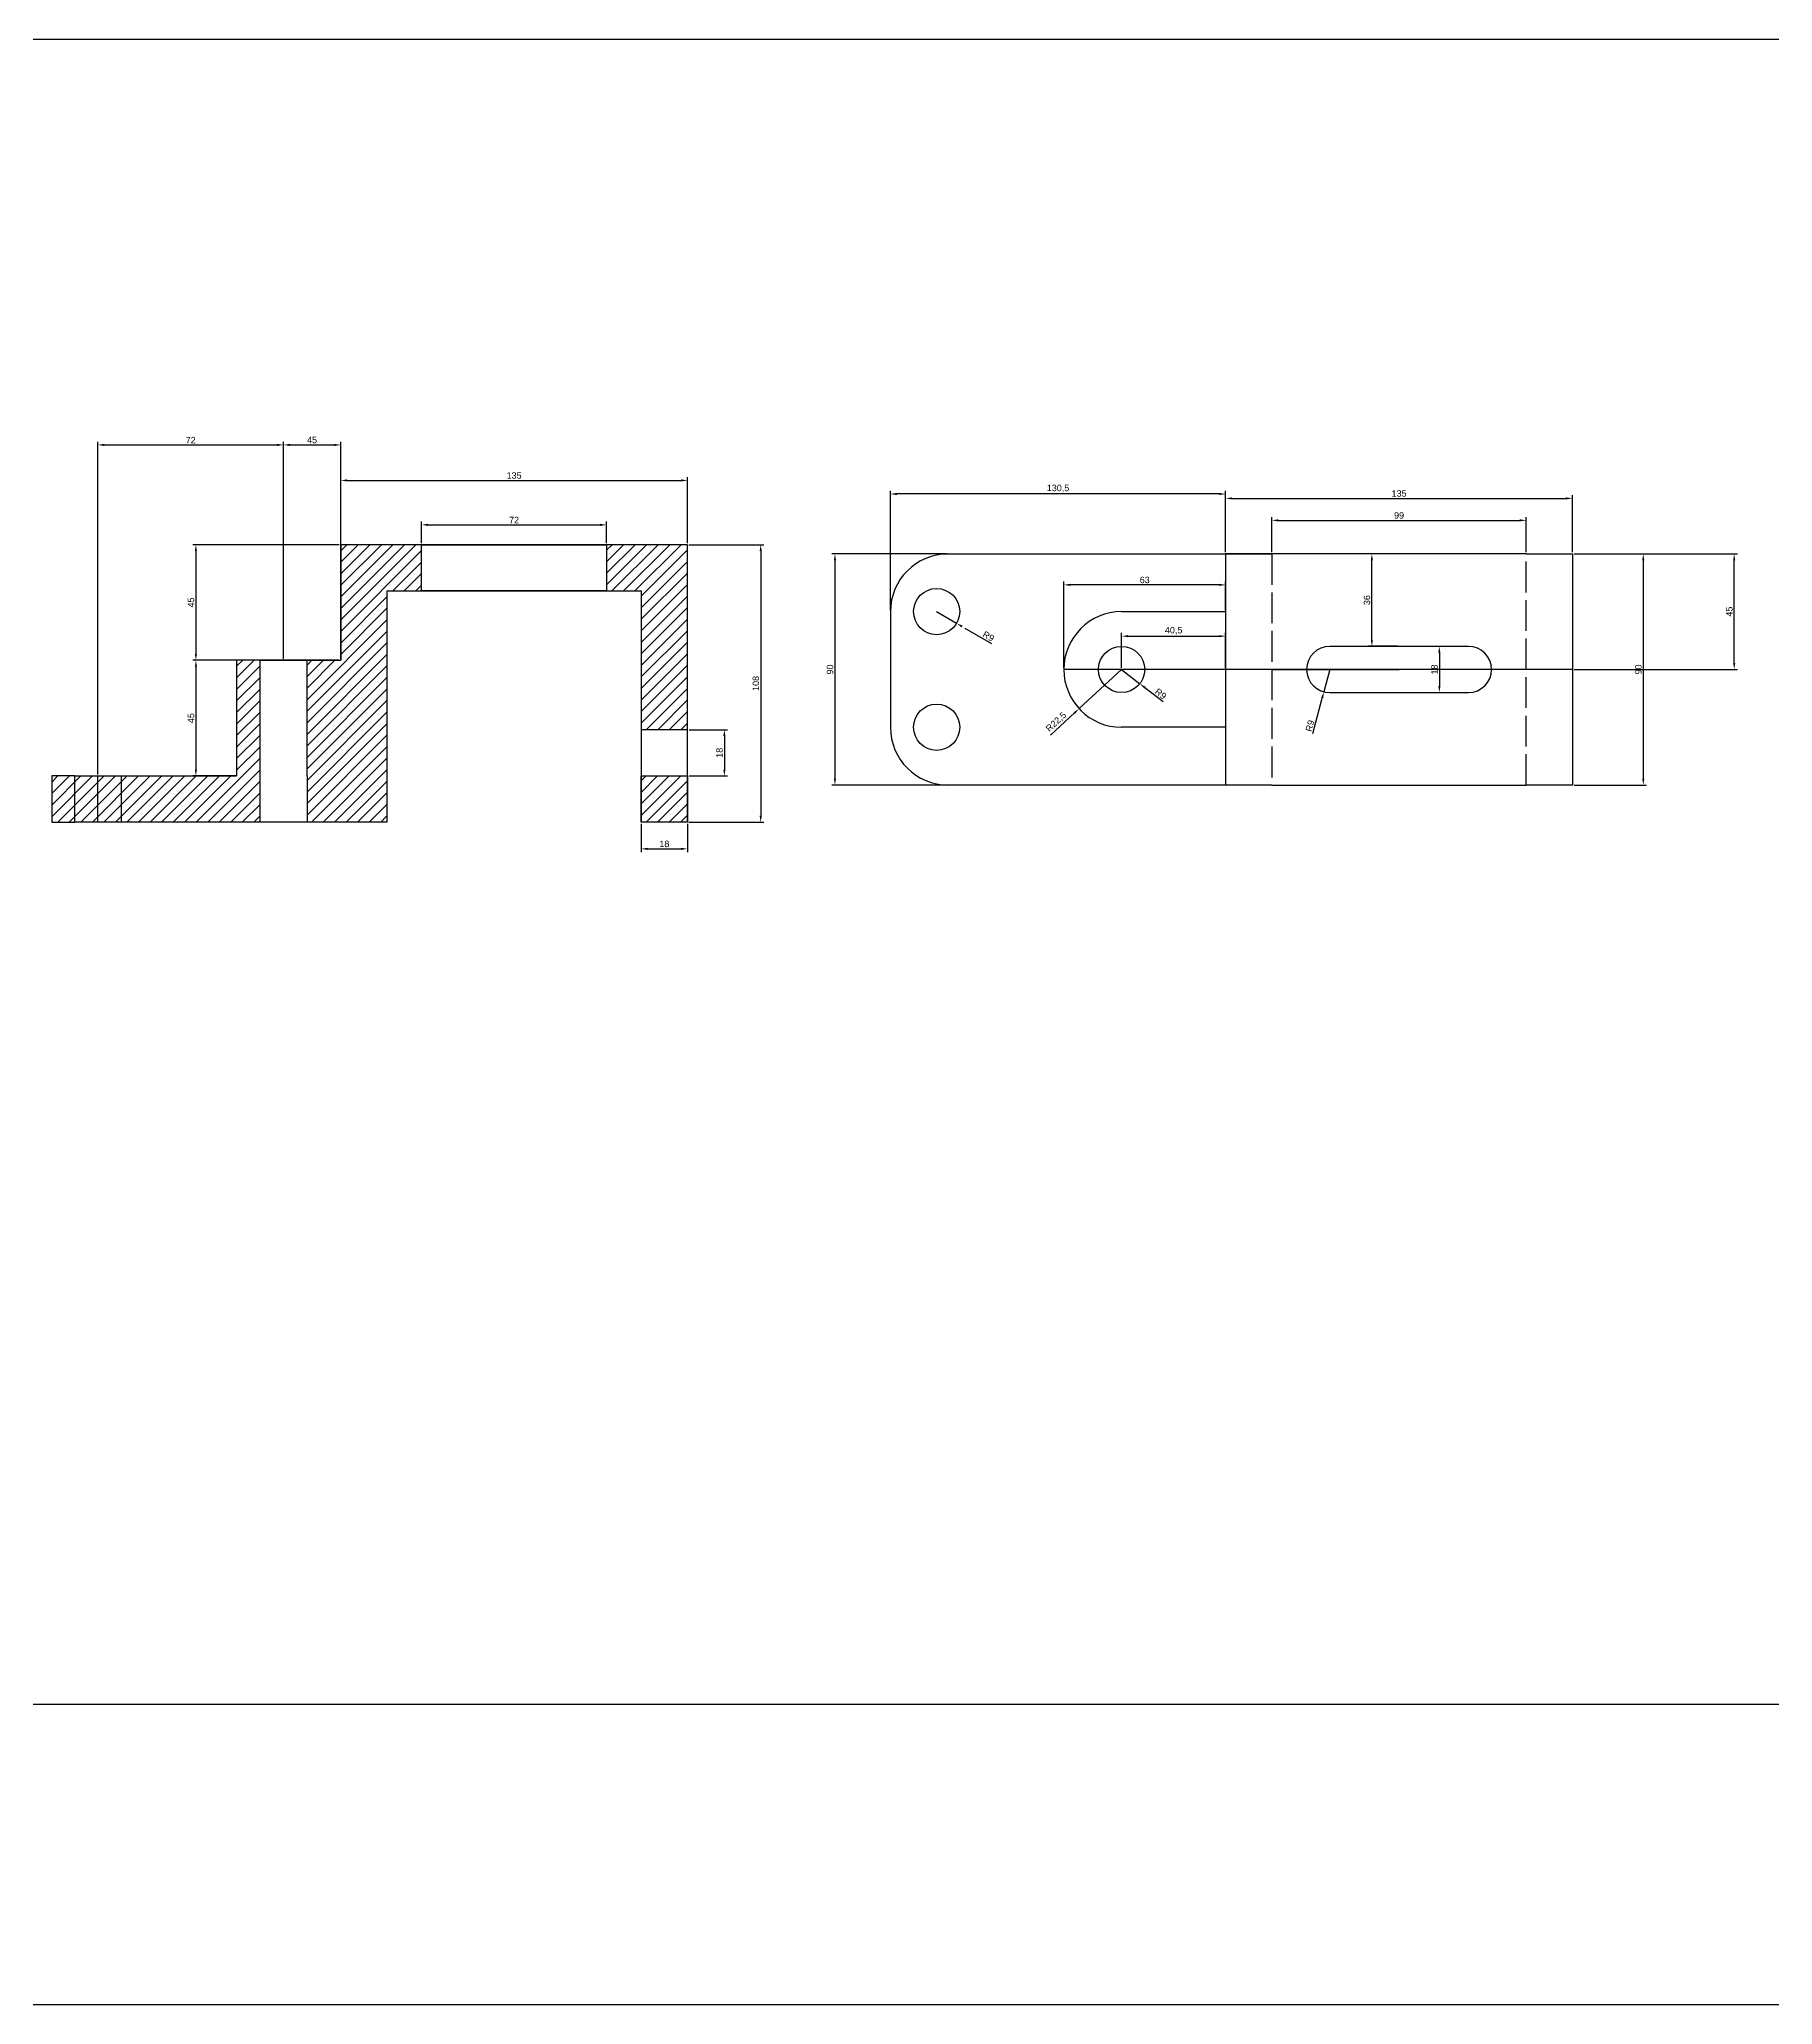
# Model space of a CAD drawing. Header units: millimetres. Extents: x 3767 to 9480, y 1414 to 2179.
# Drawn here: x 6577 to 7252, y 1414 to 2179 of the extents above; entities that cross this region are included whole.
import ezdxf

# ---------------------------------------------------------------- set-up
doc = ezdxf.new("R2010")
doc.units = ezdxf.units.MM
doc.linetypes.add('ACAD_ISO02W100', pattern=[15, 12, -3])
doc.layers.add('COTAS', color=80, linetype='Continuous')
doc.styles.get("Standard").update_dxf_attribs({"font": 'arial.ttf'})
doc.dimstyles.new('ISO-25', dxfattribs={"dimtxt": 2.5, "dimasz": 2.5, "dimexe": 1.25, "dimexo": 0.625, "dimtad": 1, "dimtxsty": 'Standard', "dimcen": 2.5, "dimadec": 0, "dimazin": 0, "dimtfac": 1, "dimtmove": 0, "dimatfit": 3, "dimfxl": 1, "dimarcsym": 0})

# ---------------------------------------------------------------- blocks, each defined once
blk = doc.blocks.new('*D78')
at = {"layer": 'COTAS', "color": 0, "lineweight": -2, "transparency": 16777216}
for p, q in [((6726.24, 1983.08), (6726.24, 1991.43)), ((6728.74, 1990.18), (6795.74, 1990.18)), ((6798.24, 1983.08), (6798.24, 1991.43))]:
    blk.add_line(p, q, dxfattribs=at)
at = {"layer": 'COTAS', "color": 0, "transparency": 16777216}
for points in [[(6728.74, 1990.59), (6728.74, 1989.76), (6726.24, 1990.18)], [(6795.74, 1990.59), (6795.74, 1989.76), (6798.24, 1990.18)]]:
    blk.add_solid(points, dxfattribs=at)
at = {"layer": 'Defpoints', "color": 0, "transparency": 16777216}
for p in [(6798.24, 1990.18), (6726.24, 1982.46), (6798.24, 1982.46)]:
    blk.add_point(p, dxfattribs=at)
at = {"layer": 'COTAS', "color": 0, "transparency": 16777216, "insert": (6762.24, 1992.06), "char_height": 2.5, "attachment_point": 5}
blk.add_mtext('72', dxfattribs=at)
blk = doc.blocks.new('*D79')
at = {"layer": 'COTAS', "color": 0, "lineweight": -2, "transparency": 16777216}
for p, q in [((6694.74, 1983.08), (6694.74, 2008.72)), ((6697.24, 2007.47), (6827.24, 2007.47)), ((6829.74, 1983.08), (6829.74, 2008.72))]:
    blk.add_line(p, q, dxfattribs=at)
at = {"layer": 'COTAS', "color": 0, "transparency": 16777216}
for points in [[(6697.24, 2007.89), (6697.24, 2007.06), (6694.74, 2007.47)], [(6827.24, 2007.89), (6827.24, 2007.06), (6829.74, 2007.47)]]:
    blk.add_solid(points, dxfattribs=at)
at = {"layer": 'Defpoints', "color": 0, "transparency": 16777216}
for p in [(6829.74, 2007.47), (6694.74, 1982.46), (6829.74, 1982.46)]:
    blk.add_point(p, dxfattribs=at)
at = {"layer": 'COTAS', "color": 0, "transparency": 16777216, "insert": (6762.24, 2009.38), "char_height": 2.5, "attachment_point": 5}
blk.add_mtext('135', dxfattribs=at)
blk = doc.blocks.new('*D80')
at = {"layer": 'COTAS', "color": 0, "lineweight": -2, "transparency": 16777216}
for p, q in [((6830.37, 1910.46), (6845.35, 1910.46)), ((6844.1, 1907.96), (6844.1, 1894.96)), ((6830.37, 1892.46), (6845.35, 1892.46))]:
    blk.add_line(p, q, dxfattribs=at)
at = {"layer": 'COTAS', "color": 0, "transparency": 16777216}
for points in [[(6843.68, 1907.96), (6844.52, 1907.96), (6844.1, 1910.46)], [(6843.68, 1894.96), (6844.52, 1894.96), (6844.1, 1892.46)]]:
    blk.add_solid(points, dxfattribs=at)
at = {"layer": 'Defpoints', "color": 0, "transparency": 16777216}
for p in [(6829.74, 1910.46), (6829.74, 1892.46), (6844.1, 1892.46)]:
    blk.add_point(p, dxfattribs=at)
at = {"layer": 'COTAS', "color": 0, "transparency": 16777216, "insert": (6842.2, 1901.46), "char_height": 2.5, "attachment_point": 5, "rotation": 90}
blk.add_mtext('18', dxfattribs=at)
blk = doc.blocks.new('*D81')
at = {"layer": 'COTAS', "color": 0, "lineweight": -2, "transparency": 16777216}
for p, q in [((6811.74, 1873.83), (6811.74, 1862.83)), ((6829.74, 1873.83), (6829.74, 1862.83)), ((6814.24, 1864.08), (6827.24, 1864.08))]:
    blk.add_line(p, q, dxfattribs=at)
at = {"layer": 'COTAS', "color": 0, "transparency": 16777216}
for points in [[(6814.24, 1864.5), (6814.24, 1863.66), (6811.74, 1864.08)], [(6827.24, 1864.5), (6827.24, 1863.66), (6829.74, 1864.08)]]:
    blk.add_solid(points, dxfattribs=at)
at = {"layer": 'Defpoints', "color": 0, "transparency": 16777216}
for p in [(6811.74, 1874.46), (6829.74, 1874.46), (6829.74, 1864.08)]:
    blk.add_point(p, dxfattribs=at)
at = {"layer": 'COTAS', "color": 0, "transparency": 16777216, "insert": (6820.74, 1865.98), "char_height": 2.5, "attachment_point": 5}
blk.add_mtext('18', dxfattribs=at)
blk = doc.blocks.new('*D82')
at = {"layer": 'COTAS', "color": 0, "lineweight": -2, "transparency": 16777216}
for p, q in [((6830.23, 1982.46), (6859.5, 1982.46)), ((6858.25, 1979.96), (6858.25, 1876.96)), ((6830.23, 1874.46), (6859.5, 1874.46))]:
    blk.add_line(p, q, dxfattribs=at)
at = {"layer": 'COTAS', "color": 0, "transparency": 16777216}
for points in [[(6857.83, 1979.96), (6858.67, 1979.96), (6858.25, 1982.46)], [(6857.83, 1876.96), (6858.67, 1876.96), (6858.25, 1874.46)]]:
    blk.add_solid(points, dxfattribs=at)
at = {"layer": 'Defpoints', "color": 0, "transparency": 16777216}
for p in [(6829.61, 1982.46), (6829.61, 1874.46), (6858.25, 1874.46)]:
    blk.add_point(p, dxfattribs=at)
at = {"layer": 'COTAS', "color": 0, "transparency": 16777216, "insert": (6856.35, 1928.46), "char_height": 2.5, "attachment_point": 5, "rotation": 90}
blk.add_mtext('108', dxfattribs=at)
blk = doc.blocks.new('*D83')
at = {"color": 0, "lineweight": -2, "transparency": 16777216}
for p, q in [((6672.45, 1938.08), (6672.45, 2022.54)), ((6674.95, 2021.29), (6692.24, 2021.29)), ((6694.74, 1938.08), (6694.74, 2022.54))]:
    blk.add_line(p, q, dxfattribs=at)
at = {"color": 0, "transparency": 16777216}
for points in [[(6674.95, 2021.7), (6674.95, 2020.87), (6672.45, 2021.29)], [(6692.24, 2021.7), (6692.24, 2020.87), (6694.74, 2021.29)]]:
    blk.add_solid(points, dxfattribs=at)
at = {"layer": 'Defpoints', "color": 0, "transparency": 16777216}
for p in [(6694.74, 2021.29), (6672.45, 1937.46), (6694.74, 1937.46)]:
    blk.add_point(p, dxfattribs=at)
at = {"color": 0, "transparency": 16777216, "insert": (6683.6, 2023.18), "char_height": 2.5, "attachment_point": 5}
blk.add_mtext('45', dxfattribs=at)
blk = doc.blocks.new('*D84')
at = {"layer": 'COTAS', "color": 0, "lineweight": -2, "transparency": 16777216}
for p, q in [((6600.24, 1893.08), (6600.24, 2022.54)), ((6602.74, 2021.29), (6669.95, 2021.29)), ((6672.45, 1938.08), (6672.45, 2022.54))]:
    blk.add_line(p, q, dxfattribs=at)
at = {"layer": 'COTAS', "color": 0, "transparency": 16777216}
for points in [[(6602.74, 2021.7), (6602.74, 2020.87), (6600.24, 2021.29)], [(6669.95, 2021.7), (6669.95, 2020.87), (6672.45, 2021.29)]]:
    blk.add_solid(points, dxfattribs=at)
at = {"layer": 'Defpoints', "color": 0, "transparency": 16777216}
for p in [(6672.45, 2021.29), (6672.45, 1937.46), (6600.24, 1892.46)]:
    blk.add_point(p, dxfattribs=at)
at = {"layer": 'COTAS', "color": 0, "transparency": 16777216, "insert": (6636.35, 2023.17), "char_height": 2.5, "attachment_point": 5}
blk.add_mtext('72', dxfattribs=at)
blk = doc.blocks.new('*D85')
at = {"layer": 'COTAS', "color": 0, "lineweight": -2, "transparency": 16777216}
for p, q in [((6694.12, 1982.46), (6637.12, 1982.46)), ((6638.37, 1979.96), (6638.37, 1939.96)), ((6694.12, 1937.46), (6637.12, 1937.46))]:
    blk.add_line(p, q, dxfattribs=at)
at = {"layer": 'COTAS', "color": 0, "transparency": 16777216}
for points in [[(6637.96, 1979.96), (6638.79, 1979.96), (6638.37, 1982.46)], [(6637.96, 1939.96), (6638.79, 1939.96), (6638.37, 1937.46)]]:
    blk.add_solid(points, dxfattribs=at)
at = {"layer": 'Defpoints', "color": 0, "transparency": 16777216}
for p in [(6694.74, 1982.46), (6638.37, 1937.46), (6694.74, 1937.46)]:
    blk.add_point(p, dxfattribs=at)
at = {"layer": 'COTAS', "color": 0, "transparency": 16777216, "insert": (6636.48, 1959.96), "char_height": 2.5, "attachment_point": 5, "rotation": 90}
blk.add_mtext('45', dxfattribs=at)
blk = doc.blocks.new('*D86')
at = {"layer": 'COTAS', "color": 0, "lineweight": -2, "transparency": 16777216}
for p, q in [((6653.62, 1937.46), (6637.12, 1937.46)), ((6638.37, 1934.96), (6638.37, 1894.96)), ((6653.62, 1892.46), (6637.12, 1892.46))]:
    blk.add_line(p, q, dxfattribs=at)
at = {"layer": 'COTAS', "color": 0, "transparency": 16777216}
for points in [[(6637.96, 1934.96), (6638.79, 1934.96), (6638.37, 1937.46)], [(6637.96, 1894.96), (6638.79, 1894.96), (6638.37, 1892.46)]]:
    blk.add_solid(points, dxfattribs=at)
at = {"layer": 'Defpoints', "color": 0, "transparency": 16777216}
for p in [(6654.24, 1937.46), (6638.37, 1892.46), (6654.24, 1892.46)]:
    blk.add_point(p, dxfattribs=at)
at = {"layer": 'COTAS', "color": 0, "transparency": 16777216, "insert": (6636.48, 1914.96), "char_height": 2.5, "attachment_point": 5, "rotation": 90}
blk.add_mtext('45', dxfattribs=at)
blk = doc.blocks.new('*D87')
at = {"layer": 'COTAS', "color": 0, "linetype": 'ACAD_ISO02W100', "lineweight": -2, "transparency": 16777216}
for p, q in [((6926.74, 1956.4), (6934.5, 1951.85)), ((6948.24, 1943.81), (6936.66, 1950.59))]:
    blk.add_line(p, q, dxfattribs=at)
at = {"layer": 'COTAS', "color": 0, "linetype": 'ACAD_ISO02W100', "transparency": 16777216}
blk.add_solid([(6936.87, 1950.95), (6936.45, 1950.23), (6934.5, 1951.85)], dxfattribs=at)
at = {"layer": 'Defpoints', "color": 0, "linetype": 'ACAD_ISO02W100', "transparency": 16777216}
for p in [(6926.74, 1956.4), (6934.5, 1951.85)]:
    blk.add_point(p, dxfattribs=at)
at = {"layer": 'COTAS', "color": 0, "linetype": 'ACAD_ISO02W100', "transparency": 16777216, "insert": (6946.92, 1946.79), "char_height": 2.5, "attachment_point": 5, "rotation": 329.66012}
blk.add_mtext('R9', dxfattribs=at)
blk = doc.blocks.new('*D88')
at = {"layer": 'COTAS', "color": 0, "lineweight": -2, "transparency": 16777216}
for p, q in [((6998.74, 1933.9), (6982.19, 1918.65)), ((6971.05, 1908.38), (6980.35, 1916.96))]:
    blk.add_line(p, q, dxfattribs=at)
at = {"layer": 'COTAS', "color": 0, "transparency": 16777216}
blk.add_solid([(6980.07, 1917.26), (6980.64, 1916.65), (6982.19, 1918.65)], dxfattribs=at)
at = {"layer": 'Defpoints', "color": 0, "transparency": 16777216}
for p in [(6998.74, 1933.9), (6982.19, 1918.65)]:
    blk.add_point(p, dxfattribs=at)
at = {"layer": 'COTAS', "color": 0, "transparency": 16777216, "insert": (6973.34, 1913.39), "char_height": 2.5, "attachment_point": 5, "rotation": 42.66079}
blk.add_mtext('R22,5', dxfattribs=at)
blk = doc.blocks.new('*D89')
at = {"layer": 'COTAS', "color": 0, "lineweight": -2, "transparency": 16777216}
for p, q in [((6998.74, 1933.9), (7005.82, 1928.35)), ((7014.86, 1921.27), (7007.79, 1926.81))]:
    blk.add_line(p, q, dxfattribs=at)
at = {"layer": 'COTAS', "color": 0, "transparency": 16777216}
blk.add_solid([(7008.05, 1927.13), (7007.53, 1926.48), (7005.82, 1928.35)], dxfattribs=at)
at = {"layer": 'Defpoints', "color": 0, "transparency": 16777216}
for p in [(6998.74, 1933.9), (7005.82, 1928.35)]:
    blk.add_point(p, dxfattribs=at)
at = {"layer": 'COTAS', "color": 0, "transparency": 16777216, "insert": (7013.95, 1924.4), "char_height": 2.5, "attachment_point": 5, "rotation": 321.92901}
blk.add_mtext('R9', dxfattribs=at)
blk = doc.blocks.new('*D90')
at = {"layer": 'COTAS', "color": 0, "lineweight": -2, "transparency": 16777216}
for p, q in [((7079.74, 1933.9), (7077.46, 1925.19)), ((7073.22, 1908.93), (7076.83, 1922.77))]:
    blk.add_line(p, q, dxfattribs=at)
at = {"layer": 'COTAS', "color": 0, "transparency": 16777216}
blk.add_solid([(7076.43, 1922.88), (7077.23, 1922.67), (7077.46, 1925.19)], dxfattribs=at)
at = {"layer": 'Defpoints', "color": 0, "transparency": 16777216}
for p in [(7079.74, 1933.9), (7077.46, 1925.19)]:
    blk.add_point(p, dxfattribs=at)
at = {"layer": 'COTAS', "color": 0, "transparency": 16777216, "insert": (7072.05, 1911.97), "char_height": 2.5, "attachment_point": 5, "rotation": 75.36258}
blk.add_mtext('R9', dxfattribs=at)
blk = doc.blocks.new('*D91')
at = {"layer": 'COTAS', "color": 0, "lineweight": -2, "transparency": 16777216}
for p, q in [((7174.86, 1978.9), (7203.06, 1978.9)), ((7201.81, 1976.4), (7201.81, 1891.4)), ((7174.86, 1888.9), (7203.06, 1888.9))]:
    blk.add_line(p, q, dxfattribs=at)
at = {"layer": 'COTAS', "color": 0, "transparency": 16777216}
for points in [[(7201.39, 1976.4), (7202.22, 1976.4), (7201.81, 1978.9)], [(7201.39, 1891.4), (7202.22, 1891.4), (7201.81, 1888.9)]]:
    blk.add_solid(points, dxfattribs=at)
at = {"layer": 'Defpoints', "color": 0, "transparency": 16777216}
for p in [(7174.24, 1978.9), (7174.24, 1888.9), (7201.81, 1888.9)]:
    blk.add_point(p, dxfattribs=at)
at = {"layer": 'COTAS', "color": 0, "transparency": 16777216, "insert": (7199.91, 1933.9), "char_height": 2.5, "attachment_point": 5, "rotation": 90}
blk.add_mtext('90', dxfattribs=at)
blk = doc.blocks.new('*D92')
at = {"layer": 'COTAS', "color": 0, "lineweight": -2, "transparency": 16777216}
for p, q in [((7174.86, 1978.9), (7238.46, 1978.9)), ((7237.21, 1936.4), (7237.21, 1976.4)), ((7174.86, 1933.9), (7238.46, 1933.9))]:
    blk.add_line(p, q, dxfattribs=at)
at = {"layer": 'COTAS', "color": 0, "transparency": 16777216}
for points in [[(7236.8, 1976.4), (7237.63, 1976.4), (7237.21, 1978.9)], [(7236.8, 1936.4), (7237.63, 1936.4), (7237.21, 1933.9)]]:
    blk.add_solid(points, dxfattribs=at)
at = {"layer": 'Defpoints', "color": 0, "transparency": 16777216}
for p in [(7174.24, 1978.9), (7237.21, 1978.9), (7174.24, 1933.9)]:
    blk.add_point(p, dxfattribs=at)
at = {"layer": 'COTAS', "color": 0, "transparency": 16777216, "insert": (7235.32, 1956.4), "char_height": 2.5, "attachment_point": 5, "rotation": 90}
blk.add_mtext('45', dxfattribs=at)
blk = doc.blocks.new('*D93')
at = {"layer": 'COTAS', "color": 0, "lineweight": -2, "transparency": 16777216}
for p, q in [((7106.11, 1978.9), (7094.91, 1978.9)), ((7096.16, 1945.4), (7096.16, 1976.4)), ((7106.11, 1942.9), (7094.91, 1942.9))]:
    blk.add_line(p, q, dxfattribs=at)
at = {"layer": 'COTAS', "color": 0, "transparency": 16777216}
for points in [[(7095.74, 1976.4), (7096.57, 1976.4), (7096.16, 1978.9)], [(7095.74, 1945.4), (7096.57, 1945.4), (7096.16, 1942.9)]]:
    blk.add_solid(points, dxfattribs=at)
at = {"layer": 'Defpoints', "color": 0, "transparency": 16777216}
for p in [(7096.16, 1978.9), (7106.74, 1978.9), (7106.74, 1942.9)]:
    blk.add_point(p, dxfattribs=at)
at = {"layer": 'COTAS', "color": 0, "transparency": 16777216, "insert": (7094.25, 1960.9), "char_height": 2.5, "attachment_point": 5, "rotation": 90}
blk.add_mtext('36', dxfattribs=at)
blk = doc.blocks.new('*D94')
at = {"layer": 'COTAS', "color": 0, "lineweight": -2, "transparency": 16777216}
for p, q in [((7080.36, 1942.9), (7123.68, 1942.9)), ((7122.43, 1940.4), (7122.43, 1927.4)), ((7080.36, 1924.9), (7123.68, 1924.9))]:
    blk.add_line(p, q, dxfattribs=at)
at = {"layer": 'COTAS', "color": 0, "transparency": 16777216}
for points in [[(7122.01, 1940.4), (7122.84, 1940.4), (7122.43, 1942.9)], [(7122.01, 1927.4), (7122.84, 1927.4), (7122.43, 1924.9)]]:
    blk.add_solid(points, dxfattribs=at)
at = {"layer": 'Defpoints', "color": 0, "transparency": 16777216}
for p in [(7079.74, 1942.9), (7079.74, 1924.9), (7122.43, 1924.9)]:
    blk.add_point(p, dxfattribs=at)
at = {"layer": 'COTAS', "color": 0, "transparency": 16777216, "insert": (7120.53, 1933.9), "char_height": 2.5, "attachment_point": 5, "rotation": 90}
blk.add_mtext('18', dxfattribs=at)
blk = doc.blocks.new('*D95')
at = {"layer": 'COTAS', "color": 0, "lineweight": -2, "transparency": 16777216}
for p, q in [((7057.24, 1979.52), (7057.24, 1993.17)), ((7059.74, 1991.92), (7153.74, 1991.92)), ((7156.24, 1979.52), (7156.24, 1993.17))]:
    blk.add_line(p, q, dxfattribs=at)
at = {"layer": 'COTAS', "color": 0, "transparency": 16777216}
for points in [[(7059.74, 1992.34), (7059.74, 1991.5), (7057.24, 1991.92)], [(7153.74, 1992.34), (7153.74, 1991.5), (7156.24, 1991.92)]]:
    blk.add_solid(points, dxfattribs=at)
at = {"layer": 'Defpoints', "color": 0, "transparency": 16777216}
for p in [(7156.24, 1991.92), (7057.24, 1978.9), (7156.24, 1978.9)]:
    blk.add_point(p, dxfattribs=at)
at = {"layer": 'COTAS', "color": 0, "transparency": 16777216, "insert": (7106.74, 1993.82), "char_height": 2.5, "attachment_point": 5}
blk.add_mtext('99', dxfattribs=at)
blk = doc.blocks.new('*D96')
at = {"layer": 'COTAS', "color": 0, "lineweight": -2, "transparency": 16777216}
for p, q in [((7039.24, 1979.52), (7039.24, 2001.73)), ((7041.74, 2000.48), (7171.74, 2000.48)), ((7174.24, 1979.52), (7174.24, 2001.73))]:
    blk.add_line(p, q, dxfattribs=at)
at = {"layer": 'COTAS', "color": 0, "transparency": 16777216}
for points in [[(7041.74, 2000.89), (7041.74, 2000.06), (7039.24, 2000.48)], [(7171.74, 2000.89), (7171.74, 2000.06), (7174.24, 2000.48)]]:
    blk.add_solid(points, dxfattribs=at)
at = {"layer": 'Defpoints', "color": 0, "transparency": 16777216}
for p in [(7174.24, 2000.48), (7039.24, 1978.9), (7174.24, 1978.9)]:
    blk.add_point(p, dxfattribs=at)
at = {"layer": 'COTAS', "color": 0, "transparency": 16777216, "insert": (7106.74, 2002.38), "char_height": 2.5, "attachment_point": 5}
blk.add_mtext('135', dxfattribs=at)
blk = doc.blocks.new('*D97')
at = {"layer": 'COTAS', "color": 0, "lineweight": -2, "transparency": 16777216}
for p, q in [((6908.74, 1957.02), (6908.74, 2003.44)), ((7036.74, 2002.19), (6911.24, 2002.19)), ((7039.24, 1979.52), (7039.24, 2003.44))]:
    blk.add_line(p, q, dxfattribs=at)
at = {"layer": 'COTAS', "color": 0, "transparency": 16777216}
for points in [[(6911.24, 2002.6), (6911.24, 2001.77), (6908.74, 2002.19)], [(7036.74, 2002.6), (7036.74, 2001.77), (7039.24, 2002.19)]]:
    blk.add_solid(points, dxfattribs=at)
at = {"layer": 'Defpoints', "color": 0, "transparency": 16777216}
for p in [(6908.74, 2002.19), (7039.24, 1978.9), (6908.74, 1956.4)]:
    blk.add_point(p, dxfattribs=at)
at = {"layer": 'COTAS', "color": 0, "transparency": 16777216, "insert": (6973.99, 2004.31), "char_height": 2.5, "attachment_point": 5}
blk.add_mtext('130,5', dxfattribs=at)
blk = doc.blocks.new('*D98')
at = {"layer": 'COTAS', "color": 0, "lineweight": -2, "transparency": 16777216}
for p, q in [((6930.61, 1978.9), (6885.89, 1978.9)), ((6887.14, 1976.4), (6887.14, 1891.4)), ((6930.61, 1888.9), (6885.89, 1888.9))]:
    blk.add_line(p, q, dxfattribs=at)
at = {"layer": 'COTAS', "color": 0, "transparency": 16777216}
for points in [[(6886.73, 1976.4), (6887.56, 1976.4), (6887.14, 1978.9)], [(6886.73, 1891.4), (6887.56, 1891.4), (6887.14, 1888.9)]]:
    blk.add_solid(points, dxfattribs=at)
at = {"layer": 'Defpoints', "color": 0, "transparency": 16777216}
for p in [(6931.24, 1978.9), (6887.14, 1888.9), (6931.24, 1888.9)]:
    blk.add_point(p, dxfattribs=at)
at = {"layer": 'COTAS', "color": 0, "transparency": 16777216, "insert": (6885.24, 1933.9), "char_height": 2.5, "attachment_point": 5, "rotation": 90}
blk.add_mtext('90', dxfattribs=at)
blk = doc.blocks.new('*D99')
at = {"layer": 'COTAS', "color": 0, "lineweight": -2, "transparency": 16777216}
for p, q in [((6976.24, 1934.52), (6976.24, 1968.07)), ((7036.74, 1966.82), (6978.74, 1966.82)), ((7039.24, 1957.02), (7039.24, 1968.07))]:
    blk.add_line(p, q, dxfattribs=at)
at = {"layer": 'COTAS', "color": 0, "transparency": 16777216}
for points in [[(6978.74, 1967.24), (6978.74, 1966.4), (6976.24, 1966.82)], [(7036.74, 1967.24), (7036.74, 1966.4), (7039.24, 1966.82)]]:
    blk.add_solid(points, dxfattribs=at)
at = {"layer": 'Defpoints', "color": 0, "transparency": 16777216}
for p in [(6976.24, 1966.82), (7039.24, 1956.4), (6976.24, 1933.9)]:
    blk.add_point(p, dxfattribs=at)
at = {"layer": 'COTAS', "color": 0, "transparency": 16777216, "insert": (7007.74, 1968.72), "char_height": 2.5, "attachment_point": 5}
blk.add_mtext('63', dxfattribs=at)
blk = doc.blocks.new('*D100')
at = {"layer": 'COTAS', "color": 0, "lineweight": -2, "transparency": 16777216}
for p, q in [((6998.74, 1934.52), (6998.74, 1948.11)), ((7001.24, 1946.86), (7036.74, 1946.86)), ((7039.24, 1934.52), (7039.24, 1948.11))]:
    blk.add_line(p, q, dxfattribs=at)
at = {"layer": 'COTAS', "color": 0, "transparency": 16777216}
for points in [[(7001.24, 1947.27), (7001.24, 1946.44), (6998.74, 1946.86)], [(7036.74, 1947.27), (7036.74, 1946.44), (7039.24, 1946.86)]]:
    blk.add_solid(points, dxfattribs=at)
at = {"layer": 'Defpoints', "color": 0, "transparency": 16777216}
for p in [(7039.24, 1946.86), (6998.74, 1933.9), (7039.24, 1933.9)]:
    blk.add_point(p, dxfattribs=at)
at = {"layer": 'COTAS', "color": 0, "transparency": 16777216, "insert": (7018.99, 1948.98), "char_height": 2.5, "attachment_point": 5}
blk.add_mtext('40,5', dxfattribs=at)

msp = doc.modelspace()

# ---------------------------------------------------------------- hatches: boundary and pattern name
h = msp.add_hatch()
h.set_pattern_fill('ANSI31', color=256)
h.paths.add_polyline_path([(6712.744, 1964.459), (6726.244, 1964.459), (6726.244, 1982.459), (6694.744, 1982.459), (6694.744, 1937.459), (6681.654, 1937.459), (6681.654, 1892.459), (6681.654, 1874.459), (6712.744, 1874.459)])
h.paths.add_polyline_path([(6663.244, 1892.459), (6663.244, 1937.459), (6654.244, 1937.459), (6654.244, 1892.459), (6609.244, 1892.459), (6609.244, 1874.459), (6663.244, 1874.459)])
h.paths.add_polyline_path([(6829.744, 1982.459), (6798.244, 1982.459), (6798.244, 1964.459), (6811.744, 1964.459), (6811.744, 1910.459), (6829.744, 1910.459)])
h.paths.add_polyline_path([(6829.744, 1892.459), (6811.744, 1892.459), (6811.744, 1874.459), (6829.744, 1874.459)])
h.paths.add_polyline_path([(6591.244, 1892.459), (6582.244, 1892.459), (6582.244, 1874.459), (6591.244, 1874.459)])
h.paths.add_polyline_path([(6600.244, 1892.459), (6591.244, 1892.459), (6591.244, 1874.459), (6600.244, 1874.459)])
h.paths.add_polyline_path([(6609.244, 1892.459), (6600.244, 1892.459), (6600.244, 1874.459), (6609.244, 1874.459)])

# ---------------------------------------------------------------- linework, layer by layer
for p, q in [((6829.744, 1982.459), (6694.744, 1982.459)), ((6694.744, 1982.459), (6694.744, 1937.459)), ((6726.244, 1964.459), (6726.244, 1982.459)), ((6726.244, 1982.459), (6762.244, 1982.459)), ((6762.244, 1982.459), (6798.244, 1982.459)), ((6798.244, 1982.459), (6798.244, 1964.459)), ((6829.744, 1874.459), (6829.744, 1982.459)), ((6926.737, 1978.897), (7057.237, 1978.897)), ((7057.237, 1978.897), (7039.237, 1978.897)), ((7039.237, 1978.897), (7039.237, 1888.897)), ((7156.237, 1978.897), (7057.237, 1978.897)), ((7156.237, 1978.897), (7174.237, 1978.897)), ((7174.237, 1978.897), (7174.237, 1888.897)), ((7174.237, 1978.897), (7174.237, 1933.897)), ((6712.744, 1964.459), (6811.744, 1964.459)), ((6712.744, 1964.459), (6712.744, 1874.459)), ((6798.244, 1964.459), (6726.244, 1964.459)), ((6811.744, 1964.459), (6811.744, 1874.459)), ((6908.737, 1956.397), (6908.737, 1911.397)), ((6998.737, 1956.397), (7039.237, 1956.397)), ((7039.237, 1956.397), (7039.237, 1922.647)), ((7106.737, 1942.897), (7079.737, 1942.897)), ((7133.737, 1942.897), (7106.737, 1942.897)), ((6663.244, 1937.459), (6654.244, 1937.459)), ((6654.244, 1937.459), (6654.244, 1892.459)), ((6663.244, 1937.459), (6663.244, 1892.459)), ((6663.244, 1937.459), (6681.654, 1937.459)), ((6681.654, 1892.459), (6681.654, 1937.459)), ((6681.654, 1937.459), (6694.744, 1937.459)), ((7174.237, 1933.897), (6976.237, 1933.897)), ((7039.237, 1933.897), (7039.237, 1911.397)), ((7057.237, 1933.897), (7106.737, 1933.897)), ((7079.737, 1924.897), (7133.737, 1924.897)), ((6829.744, 1910.459), (6811.744, 1910.459)), ((6829.744, 1892.459), (6829.744, 1910.459)), ((7039.237, 1911.397), (6998.737, 1911.397)), ((6591.244, 1892.459), (6582.244, 1892.459)), ((6582.244, 1892.459), (6582.244, 1874.459)), ((6591.244, 1874.459), (6591.244, 1892.459)), ((6591.244, 1892.459), (6600.244, 1892.459)), ((6600.244, 1874.459), (6600.244, 1892.459)), ((6600.244, 1892.459), (6609.244, 1892.459)), ((6609.244, 1892.459), (6609.244, 1874.459)), ((6609.244, 1892.459), (6654.244, 1892.459)), ((6654.244, 1892.459), (6645.244, 1892.459)), ((6663.244, 1892.459), (6663.244, 1874.459)), ((6681.654, 1892.459), (6681.654, 1892.459)), ((6681.654, 1892.459), (6681.654, 1874.459)), ((6811.744, 1874.459), (6811.744, 1892.459)), ((6811.744, 1892.459), (6829.744, 1892.459)), ((6829.744, 1892.459), (6829.744, 1874.459)), ((6829.744, 1874.459), (6829.744, 1892.459)), ((6944.737, 1888.897), (6926.737, 1888.897)), ((7016.737, 1888.897), (6944.737, 1888.897)), ((7057.237, 1888.897), (7016.737, 1888.897)), ((7057.237, 1888.897), (7156.237, 1888.897)), ((7174.237, 1888.897), (7156.237, 1888.897)), ((6582.244, 1874.459), (6591.244, 1874.459)), ((6609.244, 1874.459), (6591.244, 1874.459)), ((6672.244, 1874.459), (6600.244, 1874.459)), ((6712.744, 1874.459), (6672.244, 1874.459)), ((6829.744, 1874.459), (6811.744, 1874.459))]:
    msp.add_line(p, q)
at = {"linetype": 'ACAD_ISO02W100'}
for p, q in [((7057.237, 1978.897), (7057.237, 1888.897)), ((7156.237, 1888.897), (7156.237, 1978.897))]:
    msp.add_line(p, q, dxfattribs=at)
for centre in [(6926.737, 1956.397), (6998.737, 1933.897), (6926.737, 1911.397)]:
    msp.add_circle(centre, 9)
for centre, radius, start, end in [((6931.237, 1956.397), 22.5, 90, 180), ((6998.737, 1933.897), 22.5, 90, 270), ((7079.737, 1933.897), 9, 90, 270), ((7133.737, 1933.897), 9, 270, 90), ((6931.237, 1911.397), 22.5, 180, 270)]:
    msp.add_arc(centre, radius, start, end)
at = {"layer": 'COTAS', "lineweight": -2}
msp.add_line((3766.533, 1531.181), (9479.938, 1531.181), dxfattribs=at)
msp.add_lwpolyline([(3766.533, 2179.148), (9479.938, 2179.148), (9479.938, 1414.231), (3766.533, 1414.231)], close=True, dxfattribs=at)

# ---------------------------------------------------------------- dimensions: what is measured, and where the dimension line sits
dim = msp.add_linear_dim(base=(6694.744, 2021.287), p1=(6672.449, 1937.459), p2=(6694.744, 1937.459), text='45', dimstyle='ISO-25')
dim.commit()
dim.dimension.update_dxf_attribs({"geometry": '*D83', "text_midpoint": (6683.596, 2023.183)})
at = {"layer": 'COTAS'}
dim = msp.add_linear_dim(base=(6672.449, 2021.287), p1=(6600.244, 1892.459), p2=(6672.449, 1937.459), text='72', dimstyle='ISO-25', dxfattribs=at)
dim.commit()
dim.dimension.update_dxf_attribs({"geometry": '*D84', "text_midpoint": (6636.346, 2023.167)})
for base, p1, p2, picture, middle in [((6829.744, 2007.473), (6694.744, 1982.459), (6829.744, 1982.459), '*D79', (6762.244, 2009.375)), ((6908.737, 2002.187), (7039.237, 1978.897), (6908.737, 1956.397), '*D97', (6973.987, 2004.314)), ((7174.237, 2000.475), (7039.237, 1978.897), (7174.237, 1978.897), '*D96', (7106.737, 2002.378)), ((6798.244, 1990.177), (6726.244, 1982.459), (6798.244, 1982.459), '*D78', (6762.244, 1992.057)), ((7156.237, 1991.919), (7057.237, 1978.897), (7156.237, 1978.897), '*D95', (7106.737, 1993.82)), ((6976.237, 1966.821), (7039.237, 1956.397), (6976.237, 1933.897), '*D99', (7007.737, 1968.723)), ((7039.237, 1946.856), (6998.737, 1933.897), (7039.237, 1933.897), '*D100', (7018.987, 1948.983)), ((6829.744, 1864.08), (6811.744, 1874.459), (6829.744, 1874.459), '*D81', (6820.744, 1865.982))]:
    dim = msp.add_linear_dim(base=base, p1=p1, p2=p2, dimstyle='ISO-25', dxfattribs=at)
    dim.commit()
    dim.dimension.update_dxf_attribs({"geometry": picture, "text_midpoint": middle})
for base, p1, p2, picture, middle in [((6638.373, 1937.459), (6694.744, 1982.459), (6694.744, 1937.459), '*D85', (6636.477, 1959.959)), ((6858.25, 1874.459), (6829.607, 1982.459), (6829.607, 1874.459), '*D82', (6856.349, 1928.459)), ((6887.142, 1888.897), (6931.237, 1978.897), (6931.237, 1888.897), '*D98', (6885.241, 1933.897)), ((7096.157, 1978.897), (7106.737, 1942.897), (7106.737, 1978.897), '*D93', (7094.255, 1960.897)), ((7201.807, 1888.897), (7174.237, 1978.897), (7174.237, 1888.897), '*D91', (7199.906, 1933.897)), ((7237.214, 1978.897), (7174.237, 1933.897), (7174.237, 1978.897), '*D92', (7235.318, 1956.397)), ((7122.427, 1924.897), (7079.737, 1942.897), (7079.737, 1924.897), '*D94', (7120.525, 1933.897)), ((6638.373, 1892.459), (6654.244, 1937.459), (6654.244, 1892.459), '*D86', (6636.477, 1914.959)), ((6844.101, 1892.459), (6829.744, 1910.459), (6829.744, 1892.459), '*D80', (6842.2, 1901.459))]:
    dim = msp.add_linear_dim(base=base, p1=p1, p2=p2, angle=90, dimstyle='ISO-25', dxfattribs=at)
    dim.commit()
    dim.dimension.update_dxf_attribs({"geometry": picture, "text_midpoint": middle})
at = {"layer": 'COTAS', "linetype": 'ACAD_ISO02W100'}
dim = msp.add_radius_dim(center=(6926.737, 1956.397), mpoint=(6934.505, 1951.851), dimstyle='ISO-25', dxfattribs=at)
dim.commit()
dim.dimension.update_dxf_attribs({"geometry": '*D87', "text_midpoint": (6945.963, 1945.145), "dimtype": 164})
at = {"layer": 'COTAS'}
dim = msp.add_radius_dim(center=(6998.737, 1933.897), mpoint=(6982.191, 1918.65), dimstyle='ISO-25', dxfattribs=at)
dim.commit()
dim.dimension.update_dxf_attribs({"geometry": '*D88', "text_midpoint": (6973.339, 1913.385)})
for center, mpoint, picture, middle in [((6998.737, 1933.897), (7005.823, 1928.348), '*D89', (7012.78, 1922.898)), ((7079.737, 1933.897), (7077.463, 1925.189), '*D90', (7073.885, 1911.49))]:
    dim = msp.add_radius_dim(center=center, mpoint=mpoint, dimstyle='ISO-25', dxfattribs=at)
    dim.commit()
    dim.dimension.update_dxf_attribs({"geometry": picture, "text_midpoint": middle, "dimtype": 164})

doc.saveas('drawing.dxf')
